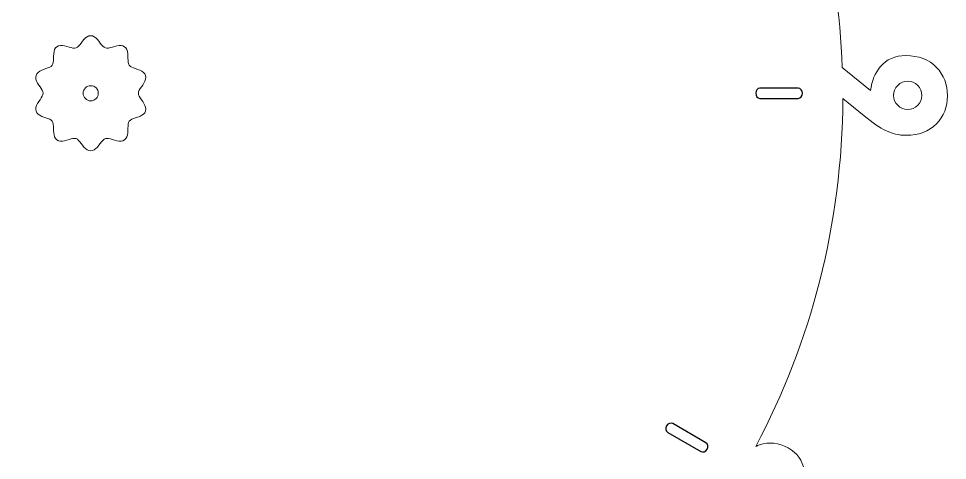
# Model space of a CAD drawing. Header units: centimetres. Extents: x -22.1 to 22, y -22 to 22.
# Drawn here: x -1.86 to 22.05, y -9.45 to 1.92 of the extents above; entities that cross this region are included whole.
import ezdxf

# ---------------------------------------------------------------- set-up
doc = ezdxf.new("R2010")
doc.units = ezdxf.units.CM
doc.header["$MEASUREMENT"] = 0
doc.layers.add('Ebene 1', color=7, linetype='Continuous')

msp = doc.modelspace()

# ---------------------------------------------------------------- linework, layer by layer
at = {"layer": 'Ebene 1', "color": 250, "lineweight": 20}
msp.add_ellipse((0, 0), major_axis=(0, 0.195), ratio=1, dxfattribs=at)
at = {"layer": 'Ebene 1', "lineweight": 20}
for points, knots in [([(0.50211, 22.00748), (0.3078, 22.00748), (0.11698, 21.98469), (-0.06922, 21.93861), (-0.06922, 21.93861), (-0.06922, 21.93861), (-0.06922, 21.33399), (-0.06922, 21.33399), (-0.06922, 21.33399), (0.08498, 21.3921), (0.21784, 21.42146), (0.33014, 21.42146), (0.33014, 21.42146), (0.50456, 21.42147), (0.64594, 21.38112), (0.75219, 21.30092), (0.75219, 21.30092), (0.86836, 21.21678), (0.92544, 21.09876), (0.92544, 20.94642), (0.92544, 20.94642), (0.92544, 20.7881), (0.8574, 20.61818), (0.71912, 20.43588), (0.71912, 20.43588), (0.71912, 20.43588), (-0.20691, 19.22664), (-0.20691, 19.22664), (-0.20691, 19.22664), (-0.33423, 19.2248), (-0.46119, 19.22166), (-0.58786, 19.21731), (-0.58786, 19.21731), (-0.58786, 19.21731), (-0.58786, 21.9266), (-0.58786, 21.9266), (-0.58786, 21.9266), (-0.58786, 21.9266), (-1.09328, 21.9266), (-1.09328, 21.9266), (-1.09328, 21.9266), (-1.20758, 21.64408), (-1.40331, 21.42039), (-1.68198, 21.25608), (-1.68198, 21.25608), (-1.68198, 21.25608), (-1.68198, 20.60908), (-1.68198, 20.60908), (-1.68198, 20.60908), (-1.6119, 20.62316), (-1.53063, 20.65622), (-1.43846, 20.7083), (-1.43846, 20.7083), (-1.43846, 20.7083), (-1.20963, 20.84721), (-1.20963, 20.84721), (-1.20963, 20.84721), (-1.20963, 20.84721), (-1.20963, 19.18694), (-1.20963, 19.18694), (-1.20963, 19.18694), (-4.0576, 19.0001), (-6.73652, 18.19518), (-9.11406, 16.90491), (-9.11406, 16.90491), (-9.11406, 16.90491), (-10.45164, 19.22004), (-10.45164, 19.22004), (-10.45164, 19.22004), (-10.45164, 19.22004), (-10.8882, 18.96744), (-10.8882, 18.96744), (-10.8882, 18.96744), (-10.84587, 18.66544), (-10.90497, 18.37312), (-11.06415, 18.09162), (-11.06415, 18.09162), (-11.06415, 18.09162), (-10.74003, 17.53209), (-10.74003, 17.53209), (-10.74003, 17.53209), (-10.68627, 17.57918), (-10.6323, 17.64844), (-10.57858, 17.73957), (-10.57858, 17.73957), (-10.57858, 17.73957), (-10.45022, 17.97378), (-10.45022, 17.97378), (-10.45022, 17.97378), (-10.45022, 17.97378), (-9.65646, 16.59795), (-9.65646, 16.59795), (-9.65646, 16.59795), (-12.30356, 15.04851), (-14.54834, 12.88672), (-16.19559, 10.30626), (-16.19559, 10.30626), (-16.19559, 10.30626), (-16.6204, 10.8631), (-16.6204, 10.8631), (-16.6204, 10.8631), (-16.6204, 10.8631), (-17.03712, 10.10512), (-17.03712, 10.10512), (-17.03712, 10.10512), (-17.03712, 10.10512), (-17.36784, 10.75606), (-17.36784, 10.75606), (-17.36784, 10.75606), (-17.49616, 11.00949), (-17.66816, 11.19531), (-17.88231, 11.31288), (-17.88231, 11.31288), (-18.11778, 11.44234), (-18.35919, 11.45862), (-18.60742, 11.36067), (-18.60742, 11.36067), (-18.8555, 11.26246), (-19.05891, 11.0692), (-19.21724, 10.78102), (-19.21724, 10.78102), (-19.31085, 10.61074), (-19.38218, 10.43214), (-19.4316, 10.24672), (-19.4316, 10.24672), (-19.4316, 10.24672), (-18.90243, 9.9557), (-18.90243, 9.9557), (-18.90243, 9.9557), (-18.87904, 10.11898), (-18.83998, 10.2502), (-18.78602, 10.34864), (-18.78602, 10.34864), (-18.70192, 10.50136), (-18.59916, 10.60491), (-18.47762, 10.65952), (-18.47762, 10.65952), (-18.34803, 10.7207), (-18.217, 10.71429), (-18.08344, 10.6409), (-18.08344, 10.6409), (-17.94474, 10.56466), (-17.8288, 10.42262), (-17.73556, 10.21365), (-17.73556, 10.21365), (-17.73556, 10.21365), (-17.09004, 8.74912), (-17.09004, 8.74912), (-17.09004, 8.74912), (-18.37347, 6.25274), (-19.12854, 3.43989), (-19.2067, 0.45836), (-19.2067, 0.45836), (-19.24866, 0.55593), (-19.30258, 0.64626), (-19.36936, 0.72834), (-19.36936, 0.72834), (-19.55103, 0.95217), (-19.78196, 1.06176), (-20.06264, 1.05758), (-20.06264, 1.05758), (-20.21085, 1.05552), (-20.34748, 1.01276), (-20.47274, 0.93069), (-20.47274, 0.93069), (-20.59784, 0.84862), (-20.68894, 0.74092), (-20.7452, 0.60778), (-20.7452, 0.60778), (-20.85432, 0.8127), (-21.03645, 0.91334), (-21.29294, 0.90963), (-21.29294, 0.90963), (-21.55134, 0.90567), (-21.74919, 0.79654), (-21.88413, 0.58011), (-21.88413, 0.58011), (-21.99784, 0.40401), (-22.05198, 0.19092), (-22.04828, -0.05758), (-22.04828, -0.05758), (-22.04494, -0.27792), (-22.0034, -0.48154), (-21.92259, -0.66882), (-21.92259, -0.66882), (-21.92259, -0.66882), (-21.31797, -0.6595), (-21.31797, -0.6595), (-21.31797, -0.6595), (-21.41242, -0.50859), (-21.4608, -0.34964), (-21.4608, -0.18326), (-21.4608, -0.18326), (-21.4608, -0.07102), (-21.4364, 0.02571), (-21.38952, 0.10656), (-21.38952, 0.10656), (-21.33681, 0.19959), (-21.2659, 0.24548), (-21.17786, 0.24669), (-21.17786, 0.24669), (-20.95544, 0.25004), (-20.84193, 0.06852), (-20.83653, -0.29841), (-20.83653, -0.29841), (-20.83653, -0.29841), (-20.39463, -0.2918), (-20.39463, -0.2918), (-20.39463, -0.2918), (-20.40309, -0.25374), (-20.40807, -0.19522), (-20.40908, -0.11712), (-20.40908, -0.11712), (-20.41114, 0.01725), (-20.3814, 0.13118), (-20.3206, 0.22414), (-20.3206, 0.22414), (-20.25387, 0.33147), (-20.16291, 0.38517), (-20.04675, 0.38708), (-20.04675, 0.38708), (-19.94442, 0.3885), (-19.8634, 0.34263), (-19.80201, 0.24939), (-19.80201, 0.24939), (-19.74454, 0.1661), (-19.71375, 0.06084), (-19.71206, -0.06542), (-19.71206, -0.06542), (-19.70998, -0.19563), (-19.75281, -0.39741), (-19.839, -0.67126), (-19.839, -0.67126), (-19.839, -0.67126), (-19.26476, -0.84594), (-19.26476, -0.84594), (-19.26476, -0.84594), (-19.241, -0.79904), (-19.22014, -0.75128), (-19.2013, -0.7019), (-19.2013, -0.7019), (-19.10394, -3.66687), (-18.33872, -6.46214), (-17.04886, -8.94219), (-17.04886, -8.94219), (-17.04886, -8.94219), (-17.3333, -9.11295), (-17.3333, -9.11295), (-17.3333, -9.11295), (-17.3333, -9.11295), (-17.38498, -9.02696), (-17.38498, -9.02696), (-17.38498, -9.02696), (-17.38498, -9.02696), (-17.95654, -9.11295), (-17.95654, -9.11295), (-17.95654, -9.11295), (-17.95654, -9.11295), (-17.79382, -9.38684), (-17.79382, -9.38684), (-17.79382, -9.38684), (-17.79382, -9.38684), (-19.39191, -10.34056), (-19.39191, -10.34056), (-19.39191, -10.34056), (-19.39191, -10.34056), (-19.08102, -10.8592), (-19.08102, -10.8592), (-19.08102, -10.8592), (-19.08102, -10.8592), (-16.84652, -10.88025), (-16.84652, -10.88025), (-16.84652, -10.88025), (-16.84652, -10.88025), (-16.42858, -10.63038), (-16.42858, -10.63038), (-16.42858, -10.63038), (-16.42858, -10.63038), (-17.02389, -9.63158), (-17.02389, -9.63158), (-17.02389, -9.63158), (-17.02389, -9.63158), (-16.76196, -9.47404), (-16.76196, -9.47404), (-16.76196, -9.47404), (-15.09798, -12.44172), (-12.67186, -14.92468), (-9.74907, -16.65748), (-9.74907, -16.65748), (-9.81192, -16.65834), (-9.87453, -16.66368), (-9.93698, -16.67463), (-9.93698, -16.67463), (-10.25446, -16.73046), (-10.49566, -16.91175), (-10.66188, -17.21852), (-10.66188, -17.21852), (-10.79666, -17.46675), (-10.82766, -17.7001), (-10.75326, -17.91818), (-10.75326, -17.91818), (-10.6788, -18.13646), (-10.51308, -18.3159), (-10.2557, -18.45544), (-10.2557, -18.45544), (-10.2557, -18.45544), (-10.53762, -18.7423), (-10.53762, -18.7423), (-10.53762, -18.7423), (-10.53762, -18.7423), (-11.20156, -18.38268), (-11.20156, -18.38268), (-11.20156, -18.38268), (-11.20156, -18.38268), (-11.55363, -18.7597), (-11.55363, -18.7597), (-11.55363, -18.7597), (-11.55363, -18.7597), (-10.33257, -19.42239), (-10.33257, -19.42239), (-10.33257, -19.42239), (-10.33257, -19.42239), (-9.36022, -18.37998), (-9.36022, -18.37998), (-9.36022, -18.37998), (-9.38654, -18.36548), (-9.44025, -18.34092), (-9.52148, -18.30574), (-9.52148, -18.30574), (-9.59052, -18.27764), (-9.64614, -18.24996), (-9.68832, -18.22245), (-9.68832, -18.22245), (-10.06244, -17.98332), (-10.18563, -17.74641), (-10.05873, -17.51199), (-10.05873, -17.51199), (-9.91548, -17.24782), (-9.66494, -17.21228), (-9.30732, -17.40615), (-9.30732, -17.40615), (-9.16989, -17.48082), (-9.05354, -17.57877), (-8.95802, -17.70138), (-8.95802, -17.70138), (-8.95802, -17.70138), (-8.70396, -17.23418), (-8.70396, -17.23418), (-8.70396, -17.23418), (-6.24476, -18.49306), (-3.4795, -19.2384), (-0.54962, -19.331), (-0.54962, -19.331), (-0.58458, -19.35666), (-0.61782, -19.38498), (-0.6501, -19.41578), (-0.6501, -19.41578), (-0.85245, -19.61421), (-0.9531, -19.8788), (-0.9531, -20.20952), (-0.9531, -20.20952), (-0.9531, -20.48404), (-0.85906, -20.70398), (-0.66867, -20.86828), (-0.66867, -20.86828), (-0.51034, -21.0047), (-0.3053, -21.08883), (-0.05478, -21.12111), (-0.05478, -21.12111), (-0.05478, -21.12111), (-0.77577, -22.00748), (-0.77577, -22.00748), (-0.77577, -22.00748), (-0.77577, -22.00748), (0.00476, -22.00748), (0.00476, -22.00748), (0.00476, -22.00748), (0.00476, -22.00748), (0.59224, -21.28648), (0.59224, -21.28648), (0.59224, -21.28648), (0.77452, -21.06195), (0.90105, -20.87696), (0.97317, -20.73086), (0.97317, -20.73086), (1.05526, -20.56238), (1.09616, -20.38668), (1.09616, -20.20413), (1.09616, -20.20413), (1.09616, -19.87964), (0.99693, -19.61876), (0.7985, -19.42239), (0.7985, -19.42239), (0.76479, -19.3891), (0.73071, -19.35852), (0.69393, -19.331), (0.69393, -19.331), (4.02336, -19.22559), (7.14003, -18.277), (9.83672, -16.69056), (9.83672, -16.69056), (9.83672, -16.69056), (10.21234, -19.54144), (10.21234, -19.54144), (10.21234, -19.54144), (10.21234, -19.54144), (11.67826, -18.696), (11.67826, -18.696), (11.67826, -18.696), (11.67826, -18.696), (11.61064, -18.12322), (11.61064, -18.12322), (11.61064, -18.12322), (11.61064, -18.12322), (10.74148, -18.62472), (10.74148, -18.62472), (10.74148, -18.62472), (10.74148, -18.62472), (10.43061, -16.32555), (10.43061, -16.32555), (10.43061, -16.32555), (12.8867, -14.75847), (14.96386, -12.6509), (16.4949, -10.1698), (16.4949, -10.1698), (16.49946, -10.21509), (16.5065, -10.26076), (16.51744, -10.30628), (16.51744, -10.30628), (16.57864, -10.56218), (16.73032, -10.75707), (16.97242, -10.8908), (16.97242, -10.8908), (17.20581, -11.0198), (17.44698, -11.03198), (17.69606, -10.92926), (17.69606, -10.92926), (17.712, -11.11197), (17.81618, -11.25687), (18.01092, -11.3646), (18.01092, -11.3646), (18.23022, -11.48572), (18.45466, -11.50822), (18.68312, -11.43075), (18.68312, -11.43075), (18.91131, -11.35302), (19.08846, -11.20046), (19.2135, -10.97434), (19.2135, -10.97434), (19.33962, -10.7461), (19.37432, -10.51482), (19.31811, -10.28103), (19.31811, -10.28103), (19.26165, -10.04724), (19.12317, -9.87028), (18.90388, -9.74916), (18.90388, -9.74916), (18.72858, -9.65222), (18.55104, -9.63942), (18.36954, -9.71096), (18.36954, -9.71096), (18.31764, -9.4441), (18.17686, -9.2481), (17.9489, -9.12226), (17.9489, -9.12226), (17.70852, -8.98934), (17.46333, -8.96409), (17.21319, -9.04802), (17.21319, -9.04802), (17.17976, -9.0594), (17.14684, -9.07221), (17.11546, -9.08649), (17.11546, -9.08649), (18.53448, -6.41334), (19.34373, -3.36736), (19.35632, -0.13305), (19.35632, -0.13305), (19.35632, -0.13305), (19.90269, -0.57621), (19.90269, -0.57621), (19.90269, -0.57621), (20.12718, -0.75852), (20.31216, -0.88626), (20.4583, -0.95838), (20.4583, -0.95838), (20.62677, -1.04067), (20.80242, -1.08136), (20.98498, -1.08136), (20.98498, -1.08136), (21.30762, -1.08135), (21.56829, -0.98214), (21.76672, -0.7837), (21.76672, -0.7837), (21.95506, -0.59336), (22.04846, -0.35397), (22.04846, -0.06542), (22.04846, -0.06542), (22.04846, 0.22912), (21.95584, 0.47242), (21.76942, 0.66489), (21.76942, 0.66489), (21.57308, 0.86726), (21.3089, 0.96916), (20.97837, 0.96916), (20.97837, 0.96916), (20.70177, 0.96916), (20.48307, 0.87364), (20.32083, 0.68325), (20.32083, 0.68325), (20.18463, 0.52494), (20.10027, 0.32008), (20.06805, 0.06957), (20.06805, 0.06957), (20.06805, 0.06957), (19.3431, 0.6595), (19.3431, 0.6595), (19.3431, 0.6595), (19.24082, 3.46388), (18.54008, 6.1151), (17.36412, 8.48994), (17.36412, 8.48994), (17.47659, 8.43576), (17.60536, 8.40453), (17.75046, 8.39733), (17.75046, 8.39733), (18.07458, 8.38078), (18.42778, 8.48391), (18.81128, 8.70552), (18.81128, 8.70552), (19.16016, 8.90684), (19.40781, 9.1514), (19.55211, 9.43826), (19.55211, 9.43826), (19.70859, 9.74859), (19.70631, 10.04082), (19.54692, 10.31678), (19.54692, 10.31678), (19.38756, 10.59278), (19.13433, 10.74176), (18.78747, 10.76118), (18.78747, 10.76118), (18.46671, 10.77981), (18.13226, 10.68762), (17.78354, 10.48606), (17.78354, 10.48606), (17.39991, 10.26472), (17.13362, 10.00917), (16.98566, 9.72026), (16.98566, 9.72026), (16.93083, 9.61316), (16.89717, 9.50774), (16.88126, 9.40396), (16.88126, 9.40396), (16.72772, 9.67623), (16.56582, 9.94304), (16.3996, 10.20704), (16.3996, 10.20704), (16.3996, 10.20704), (18.73725, 11.55765), (18.73725, 11.55765), (18.73725, 11.55765), (18.73725, 11.55765), (18.48468, 11.9942), (18.48468, 11.9942), (18.48468, 11.9942), (18.18268, 11.9518), (17.89185, 12.01118), (17.61006, 12.17008), (17.61006, 12.17008), (17.61006, 12.17008), (17.05054, 11.846), (17.05054, 11.846), (17.05054, 11.846), (17.0979, 11.79226), (17.16711, 11.73849), (17.25828, 11.68479), (17.25828, 11.68479), (17.25828, 11.68479), (17.4925, 11.55644), (17.4925, 11.55644), (17.4925, 11.55644), (17.4925, 11.55644), (16.05962, 10.7296), (16.05962, 10.7296), (16.05962, 10.7296), (14.68338, 12.76563), (12.92884, 14.52508), (10.89627, 15.9061), (10.89627, 15.9061), (10.89627, 15.9061), (12.29736, 18.33098), (12.29736, 18.33098), (12.29736, 18.33098), (12.29736, 18.33098), (11.85936, 18.5838), (11.85936, 18.5838), (11.85936, 18.5838), (11.61918, 18.39612), (11.3376, 18.301), (11.01411, 18.29788), (11.01411, 18.29788), (11.01411, 18.29788), (10.69002, 17.73837), (10.69002, 17.73837), (10.69002, 17.73837), (10.75779, 17.71539), (10.84462, 17.70363), (10.95066, 17.70256), (10.95066, 17.70256), (10.95066, 17.70256), (11.21774, 17.70798), (11.21774, 17.70798), (11.21774, 17.70798), (11.21774, 17.70798), (10.37522, 16.24737), (10.37522, 16.24737), (10.37522, 16.24737), (10.07378, 16.4382), (9.76665, 16.6209), (9.45429, 16.79516), (9.45429, 16.79516), (9.45429, 16.79516), (10.83012, 19.17765), (10.83012, 19.17765), (10.83012, 19.17765), (10.83012, 19.17765), (10.39359, 19.43048), (10.39359, 19.43048), (10.39359, 19.43048), (10.15338, 19.24278), (9.87164, 19.1462), (9.54837, 19.14333), (9.54837, 19.14333), (9.54837, 19.14333), (9.22426, 18.5838), (9.22426, 18.5838), (9.22426, 18.5838), (9.29184, 18.56085), (9.37888, 18.54882), (9.48471, 18.54802), (9.48471, 18.54802), (9.48471, 18.54802), (9.75195, 18.55317), (9.75195, 18.55317), (9.75195, 18.55317), (9.75195, 18.55317), (8.90676, 17.08892), (8.90676, 17.08892), (8.90676, 17.08892), (6.67617, 18.24042), (4.1922, 18.97136), (1.56045, 19.17249), (1.56045, 19.17249), (1.56045, 19.17249), (1.82504, 19.77026), (1.82504, 19.77026), (1.82504, 19.77026), (1.82504, 19.77026), (0.95852, 19.77026), (0.95852, 19.77026), (0.95852, 19.77026), (0.95852, 19.77026), (1.37128, 20.37489), (1.37128, 20.37489), (1.37128, 20.37489), (1.53172, 20.60949), (1.6121, 20.84862), (1.6121, 21.09315), (1.6121, 21.09315), (1.6121, 21.36195), (1.50938, 21.58162), (1.3039, 21.75218), (1.3039, 21.75218), (1.09844, 21.92248), (0.83094, 22.00744), (0.50211, 22.00748)], [0, 0, 0, 0, 0.00591716, 0.00591716, 0.00591716, 0.00591716, 0.01183432, 0.01183432, 0.01183432, 0.01183432, 0.01775148, 0.01775148, 0.01775148, 0.01775148, 0.02366864, 0.02366864, 0.02366864, 0.02366864, 0.0295858, 0.0295858, 0.0295858, 0.0295858, 0.03550296, 0.03550296, 0.03550296, 0.03550296, 0.04142012, 0.04142012, 0.04142012, 0.04142012, 0.04733728, 0.04733728, 0.04733728, 0.04733728, 0.05325444, 0.05325444, 0.05325444, 0.05325444, 0.0591716, 0.0591716, 0.0591716, 0.0591716, 0.06508876, 0.06508876, 0.06508876, 0.06508876, 0.07100592, 0.07100592, 0.07100592, 0.07100592, 0.07692308, 0.07692308, 0.07692308, 0.07692308, 0.08284024, 0.08284024, 0.08284024, 0.08284024, 0.0887574, 0.0887574, 0.0887574, 0.0887574, 0.09467456, 0.09467456, 0.09467456, 0.09467456, 0.10059172, 0.10059172, 0.10059172, 0.10059172, 0.10650888, 0.10650888, 0.10650888, 0.10650888, 0.11242604, 0.11242604, 0.11242604, 0.11242604, 0.1183432, 0.1183432, 0.1183432, 0.1183432, 0.12426036, 0.12426036, 0.12426036, 0.12426036, 0.13017751, 0.13017751, 0.13017751, 0.13017751, 0.13609467, 0.13609467, 0.13609467, 0.13609467, 0.14201183, 0.14201183, 0.14201183, 0.14201183, 0.14792899, 0.14792899, 0.14792899, 0.14792899, 0.15384615, 0.15384615, 0.15384615, 0.15384615, 0.15976331, 0.15976331, 0.15976331, 0.15976331, 0.16568047, 0.16568047, 0.16568047, 0.16568047, 0.17159763, 0.17159763, 0.17159763, 0.17159763, 0.17751479, 0.17751479, 0.17751479, 0.17751479, 0.18343195, 0.18343195, 0.18343195, 0.18343195, 0.18934911, 0.18934911, 0.18934911, 0.18934911, 0.19526627, 0.19526627, 0.19526627, 0.19526627, 0.20118343, 0.20118343, 0.20118343, 0.20118343, 0.20710059, 0.20710059, 0.20710059, 0.20710059, 0.21301775, 0.21301775, 0.21301775, 0.21301775, 0.21893491, 0.21893491, 0.21893491, 0.21893491, 0.22485207, 0.22485207, 0.22485207, 0.22485207, 0.23076923, 0.23076923, 0.23076923, 0.23076923, 0.23668639, 0.23668639, 0.23668639, 0.23668639, 0.24260355, 0.24260355, 0.24260355, 0.24260355, 0.24852071, 0.24852071, 0.24852071, 0.24852071, 0.25443787, 0.25443787, 0.25443787, 0.25443787, 0.26035503, 0.26035503, 0.26035503, 0.26035503, 0.26627219, 0.26627219, 0.26627219, 0.26627219, 0.27218935, 0.27218935, 0.27218935, 0.27218935, 0.27810651, 0.27810651, 0.27810651, 0.27810651, 0.28402367, 0.28402367, 0.28402367, 0.28402367, 0.28994083, 0.28994083, 0.28994083, 0.28994083, 0.29585799, 0.29585799, 0.29585799, 0.29585799, 0.30177515, 0.30177515, 0.30177515, 0.30177515, 0.30769231, 0.30769231, 0.30769231, 0.30769231, 0.31360947, 0.31360947, 0.31360947, 0.31360947, 0.31952663, 0.31952663, 0.31952663, 0.31952663, 0.32544379, 0.32544379, 0.32544379, 0.32544379, 0.33136095, 0.33136095, 0.33136095, 0.33136095, 0.33727811, 0.33727811, 0.33727811, 0.33727811, 0.34319527, 0.34319527, 0.34319527, 0.34319527, 0.34911243, 0.34911243, 0.34911243, 0.34911243, 0.35502959, 0.35502959, 0.35502959, 0.35502959, 0.36094675, 0.36094675, 0.36094675, 0.36094675, 0.36686391, 0.36686391, 0.36686391, 0.36686391, 0.37278107, 0.37278107, 0.37278107, 0.37278107, 0.37869822, 0.37869822, 0.37869822, 0.37869822, 0.38461538, 0.38461538, 0.38461538, 0.38461538, 0.39053254, 0.39053254, 0.39053254, 0.39053254, 0.3964497, 0.3964497, 0.3964497, 0.3964497, 0.40236686, 0.40236686, 0.40236686, 0.40236686, 0.40828402, 0.40828402, 0.40828402, 0.40828402, 0.41420118, 0.41420118, 0.41420118, 0.41420118, 0.42011834, 0.42011834, 0.42011834, 0.42011834, 0.4260355, 0.4260355, 0.4260355, 0.4260355, 0.43195266, 0.43195266, 0.43195266, 0.43195266, 0.43786982, 0.43786982, 0.43786982, 0.43786982, 0.44378698, 0.44378698, 0.44378698, 0.44378698, 0.44970414, 0.44970414, 0.44970414, 0.44970414, 0.4556213, 0.4556213, 0.4556213, 0.4556213, 0.46153846, 0.46153846, 0.46153846, 0.46153846, 0.46745562, 0.46745562, 0.46745562, 0.46745562, 0.47337278, 0.47337278, 0.47337278, 0.47337278, 0.47928994, 0.47928994, 0.47928994, 0.47928994, 0.4852071, 0.4852071, 0.4852071, 0.4852071, 0.49112426, 0.49112426, 0.49112426, 0.49112426, 0.49704142, 0.49704142, 0.49704142, 0.49704142, 0.50295858, 0.50295858, 0.50295858, 0.50295858, 0.50887574, 0.50887574, 0.50887574, 0.50887574, 0.5147929, 0.5147929, 0.5147929, 0.5147929, 0.52071006, 0.52071006, 0.52071006, 0.52071006, 0.52662722, 0.52662722, 0.52662722, 0.52662722, 0.53254438, 0.53254438, 0.53254438, 0.53254438, 0.53846154, 0.53846154, 0.53846154, 0.53846154, 0.5443787, 0.5443787, 0.5443787, 0.5443787, 0.55029586, 0.55029586, 0.55029586, 0.55029586, 0.55621302, 0.55621302, 0.55621302, 0.55621302, 0.56213018, 0.56213018, 0.56213018, 0.56213018, 0.56804734, 0.56804734, 0.56804734, 0.56804734, 0.5739645, 0.5739645, 0.5739645, 0.5739645, 0.57988166, 0.57988166, 0.57988166, 0.57988166, 0.58579882, 0.58579882, 0.58579882, 0.58579882, 0.59171598, 0.59171598, 0.59171598, 0.59171598, 0.59763314, 0.59763314, 0.59763314, 0.59763314, 0.6035503, 0.6035503, 0.6035503, 0.6035503, 0.60946746, 0.60946746, 0.60946746, 0.60946746, 0.61538462, 0.61538462, 0.61538462, 0.61538462, 0.62130178, 0.62130178, 0.62130178, 0.62130178, 0.62721893, 0.62721893, 0.62721893, 0.62721893, 0.63313609, 0.63313609, 0.63313609, 0.63313609, 0.63905325, 0.63905325, 0.63905325, 0.63905325, 0.64497041, 0.64497041, 0.64497041, 0.64497041, 0.65088757, 0.65088757, 0.65088757, 0.65088757, 0.65680473, 0.65680473, 0.65680473, 0.65680473, 0.66272189, 0.66272189, 0.66272189, 0.66272189, 0.66863905, 0.66863905, 0.66863905, 0.66863905, 0.67455621, 0.67455621, 0.67455621, 0.67455621, 0.68047337, 0.68047337, 0.68047337, 0.68047337, 0.68639053, 0.68639053, 0.68639053, 0.68639053, 0.69230769, 0.69230769, 0.69230769, 0.69230769, 0.69822485, 0.69822485, 0.69822485, 0.69822485, 0.70414201, 0.70414201, 0.70414201, 0.70414201, 0.71005917, 0.71005917, 0.71005917, 0.71005917, 0.71597633, 0.71597633, 0.71597633, 0.71597633, 0.72189349, 0.72189349, 0.72189349, 0.72189349, 0.72781065, 0.72781065, 0.72781065, 0.72781065, 0.73372781, 0.73372781, 0.73372781, 0.73372781, 0.73964497, 0.73964497, 0.73964497, 0.73964497, 0.74556213, 0.74556213, 0.74556213, 0.74556213, 0.75147929, 0.75147929, 0.75147929, 0.75147929, 0.75739645, 0.75739645, 0.75739645, 0.75739645, 0.76331361, 0.76331361, 0.76331361, 0.76331361, 0.76923077, 0.76923077, 0.76923077, 0.76923077, 0.77514793, 0.77514793, 0.77514793, 0.77514793, 0.78106509, 0.78106509, 0.78106509, 0.78106509, 0.78698225, 0.78698225, 0.78698225, 0.78698225, 0.79289941, 0.79289941, 0.79289941, 0.79289941, 0.79881657, 0.79881657, 0.79881657, 0.79881657, 0.80473373, 0.80473373, 0.80473373, 0.80473373, 0.81065089, 0.81065089, 0.81065089, 0.81065089, 0.81656805, 0.81656805, 0.81656805, 0.81656805, 0.82248521, 0.82248521, 0.82248521, 0.82248521, 0.82840237, 0.82840237, 0.82840237, 0.82840237, 0.83431953, 0.83431953, 0.83431953, 0.83431953, 0.84023669, 0.84023669, 0.84023669, 0.84023669, 0.84615385, 0.84615385, 0.84615385, 0.84615385, 0.85207101, 0.85207101, 0.85207101, 0.85207101, 0.85798817, 0.85798817, 0.85798817, 0.85798817, 0.86390533, 0.86390533, 0.86390533, 0.86390533, 0.86982249, 0.86982249, 0.86982249, 0.86982249, 0.87573964, 0.87573964, 0.87573964, 0.87573964, 0.8816568, 0.8816568, 0.8816568, 0.8816568, 0.88757396, 0.88757396, 0.88757396, 0.88757396, 0.89349112, 0.89349112, 0.89349112, 0.89349112, 0.89940828, 0.89940828, 0.89940828, 0.89940828, 0.90532544, 0.90532544, 0.90532544, 0.90532544, 0.9112426, 0.9112426, 0.9112426, 0.9112426, 0.91715976, 0.91715976, 0.91715976, 0.91715976, 0.92307692, 0.92307692, 0.92307692, 0.92307692, 0.92899408, 0.92899408, 0.92899408, 0.92899408, 0.93491124, 0.93491124, 0.93491124, 0.93491124, 0.9408284, 0.9408284, 0.9408284, 0.9408284, 0.94674556, 0.94674556, 0.94674556, 0.94674556, 0.95266272, 0.95266272, 0.95266272, 0.95266272, 0.95857988, 0.95857988, 0.95857988, 0.95857988, 0.96449704, 0.96449704, 0.96449704, 0.96449704, 0.9704142, 0.9704142, 0.9704142, 0.9704142, 0.97633136, 0.97633136, 0.97633136, 0.97633136, 0.98224852, 0.98224852, 0.98224852, 0.98224852, 0.98816568, 0.98816568, 0.98816568, 0.98816568, 0.99408284, 0.99408284, 0.99408284, 0.99408284, 1, 1, 1, 1]), ([(-0.00003, -1.4816), (-0.00003, -1.4816), (0.04628, -1.47435), (0.04628, -1.47435), (0.04628, -1.47435), (0.04628, -1.47435), (0.09135, -1.45428), (0.09135, -1.45428), (0.09135, -1.45428), (0.09135, -1.45428), (0.13434, -1.42244), (0.13434, -1.42244), (0.13434, -1.42244), (0.13434, -1.42244), (0.17445, -1.38237), (0.17445, -1.38237), (0.17445, -1.38237), (0.17445, -1.38237), (0.21164, -1.33728), (0.21164, -1.33728), (0.21164, -1.33728), (0.21164, -1.33728), (0.2462, -1.29099), (0.2462, -1.29099), (0.2462, -1.29099), (0.2462, -1.29099), (0.27885, -1.24818), (0.27885, -1.24818), (0.27885, -1.24818), (0.27885, -1.24818), (0.31086, -1.21119), (0.31086, -1.21119), (0.31086, -1.21119), (0.31086, -1.21119), (0.34372, -1.18372), (0.34372, -1.18372), (0.34372, -1.18372), (0.34372, -1.18372), (0.37866, -1.16637), (0.37866, -1.16637), (0.37866, -1.16637), (0.37866, -1.16637), (0.41754, -1.15976), (0.41754, -1.15976), (0.41754, -1.15976), (0.41754, -1.15976), (0.4603, -1.1626), (0.4603, -1.1626), (0.4603, -1.1626), (0.4603, -1.1626), (0.50766, -1.17378), (0.50766, -1.17378), (0.50766, -1.17378), (0.50766, -1.17378), (0.55953, -1.18928), (0.55953, -1.18928), (0.55953, -1.18928), (0.55953, -1.18928), (0.61455, -1.20621), (0.61455, -1.20621), (0.61455, -1.20621), (0.61455, -1.20621), (0.67118, -1.22092), (0.67118, -1.22092), (0.67118, -1.22092), (0.67118, -1.22092), (0.72738, -1.22982), (0.72738, -1.22982), (0.72738, -1.22982), (0.72738, -1.22982), (0.78072, -1.23024), (0.78072, -1.23024), (0.78072, -1.23024), (0.78072, -1.23024), (0.82908, -1.2203), (0.82908, -1.2203), (0.82908, -1.2203), (0.82908, -1.2203), (0.87062, -1.19859), (0.87062, -1.19859), (0.87062, -1.19859), (0.87062, -1.19859), (0.9039, -1.16574), (0.9039, -1.16574), (0.9039, -1.16574), (0.9039, -1.16574), (0.9285, -1.1227), (0.9285, -1.1227), (0.9285, -1.1227), (0.9285, -1.1227), (0.94485, -1.07187), (0.94485, -1.07187), (0.94485, -1.07187), (0.94485, -1.07187), (0.95374, -1.01565), (0.95374, -1.01565), (0.95374, -1.01565), (0.95374, -1.01565), (0.95703, -0.95714), (0.95703, -0.95714), (0.95703, -0.95714), (0.95703, -0.95714), (0.9581, -0.89988), (0.9581, -0.89988), (0.9581, -0.89988), (0.9581, -0.89988), (0.9591, -0.84554), (0.9591, -0.84554), (0.9591, -0.84554), (0.9591, -0.84554), (0.96344, -0.79738), (0.96344, -0.79738), (0.96344, -0.79738), (0.96344, -0.79738), (0.9738, -0.75542), (0.9738, -0.75542), (0.9738, -0.75542), (0.9738, -0.75542), (0.99174, -0.72092), (0.99174, -0.72092), (0.99174, -0.72092), (0.99174, -0.72092), (1.01906, -0.69298), (1.01906, -0.69298), (1.01906, -0.69298), (1.01906, -0.69298), (1.05561, -0.67006), (1.05561, -0.67006), (1.05561, -0.67006), (1.05561, -0.67006), (1.1007, -0.65102), (1.1007, -0.65102), (1.1007, -0.65102), (1.1007, -0.65102), (1.15176, -0.63324), (1.15176, -0.63324), (1.15176, -0.63324), (1.15176, -0.63324), (1.2061, -0.61466), (1.2061, -0.61466), (1.2061, -0.61466), (1.2061, -0.61466), (1.26068, -0.59334), (1.26068, -0.59334), (1.26068, -0.59334), (1.26068, -0.59334), (1.3113, -0.56752), (1.3113, -0.56752), (1.3113, -0.56752), (1.3113, -0.56752), (1.35453, -0.5363), (1.35453, -0.5363), (1.35453, -0.5363), (1.35453, -0.5363), (1.38783, -0.49972), (1.38783, -0.49972), (1.38783, -0.49972), (1.38783, -0.49972), (1.40868, -0.45776), (1.40868, -0.45776), (1.40868, -0.45776), (1.40868, -0.45776), (1.41656, -0.41166), (1.41656, -0.41166), (1.41656, -0.41166), (1.41656, -0.41166), (1.41117, -0.36246), (1.41117, -0.36246), (1.41117, -0.36246), (1.41117, -0.36246), (1.39443, -0.31161), (1.39443, -0.31161), (1.39443, -0.31161), (1.39443, -0.31161), (1.36862, -0.26096), (1.36862, -0.26096), (1.36862, -0.26096), (1.36862, -0.26096), (1.33719, -0.21176), (1.33719, -0.21176), (1.33719, -0.21176), (1.33719, -0.21176), (1.30389, -0.16466), (1.30389, -0.16466), (1.30389, -0.16466), (1.30389, -0.16466), (1.27288, -0.1202), (1.27288, -0.1202), (1.27288, -0.1202), (1.27288, -0.1202), (1.24806, -0.07866), (1.24806, -0.07866), (1.24806, -0.07866), (1.24806, -0.07866), (1.23177, -0.03876), (1.23177, -0.03876), (1.23177, -0.03876), (1.23177, -0.03876), (1.22616, -0.00008), (1.22616, -0.00008), (1.22616, -0.00008), (1.22616, -0.00008), (1.23177, 0.03874), (1.23177, 0.03874), (1.23177, 0.03874), (1.23177, 0.03874), (1.24806, 0.07864), (1.24806, 0.07864), (1.24806, 0.07864), (1.24806, 0.07864), (1.27288, 0.1202), (1.27288, 0.1202), (1.27288, 0.1202), (1.27288, 0.1202), (1.30389, 0.16464), (1.30389, 0.16464), (1.30389, 0.16464), (1.30389, 0.16464), (1.33719, 0.21174), (1.33719, 0.21174), (1.33719, 0.21174), (1.33719, 0.21174), (1.36862, 0.26096), (1.36862, 0.26096), (1.36862, 0.26096), (1.36862, 0.26096), (1.39443, 0.3116), (1.39443, 0.3116), (1.39443, 0.3116), (1.39443, 0.3116), (1.41117, 0.36224), (1.41117, 0.36224), (1.41117, 0.36224), (1.41117, 0.36224), (1.41656, 0.41145), (1.41656, 0.41145), (1.41656, 0.41145), (1.41656, 0.41145), (1.40868, 0.45774), (1.40868, 0.45774), (1.40868, 0.45774), (1.40868, 0.45774), (1.38783, 0.49971), (1.38783, 0.49971), (1.38783, 0.49971), (1.38783, 0.49971), (1.35453, 0.53628), (1.35453, 0.53628), (1.35453, 0.53628), (1.35453, 0.53628), (1.3113, 0.56751), (1.3113, 0.56751), (1.3113, 0.56751), (1.3113, 0.56751), (1.26068, 0.59332), (1.26068, 0.59332), (1.26068, 0.59332), (1.26068, 0.59332), (1.2061, 0.61466), (1.2061, 0.61466), (1.2061, 0.61466), (1.2061, 0.61466), (1.15176, 0.63322), (1.15176, 0.63322), (1.15176, 0.63322), (1.15176, 0.63322), (1.1007, 0.65079), (1.1007, 0.65079), (1.1007, 0.65079), (1.1007, 0.65079), (1.05561, 0.67005), (1.05561, 0.67005), (1.05561, 0.67005), (1.05561, 0.67005), (1.01906, 0.69254), (1.01906, 0.69254), (1.01906, 0.69254), (1.01906, 0.69254), (0.99174, 0.7209), (0.99174, 0.7209), (0.99174, 0.7209), (0.99174, 0.7209), (0.9738, 0.75519), (0.9738, 0.75519), (0.9738, 0.75519), (0.9738, 0.75519), (0.96344, 0.79695), (0.96344, 0.79695), (0.96344, 0.79695), (0.96344, 0.79695), (0.9591, 0.84554), (0.9591, 0.84554), (0.9591, 0.84554), (0.9591, 0.84554), (0.9581, 0.89949), (0.9581, 0.89949), (0.9581, 0.89949), (0.9581, 0.89949), (0.95703, 0.95712), (0.95703, 0.95712), (0.95703, 0.95712), (0.95703, 0.95712), (0.95374, 1.01565), (0.95374, 1.01565), (0.95374, 1.01565), (0.95374, 1.01565), (0.94485, 1.07163), (0.94485, 1.07163), (0.94485, 1.07163), (0.94485, 1.07163), (0.9285, 1.1227), (0.9285, 1.1227), (0.9285, 1.1227), (0.9285, 1.1227), (0.9039, 1.16572), (0.9039, 1.16572), (0.9039, 1.16572), (0.9039, 1.16572), (0.87062, 1.19836), (0.87062, 1.19836), (0.87062, 1.19836), (0.87062, 1.19836), (0.82908, 1.21986), (0.82908, 1.21986), (0.82908, 1.21986), (0.82908, 1.21986), (0.78072, 1.23022), (0.78072, 1.23022), (0.78072, 1.23022), (0.78072, 1.23022), (0.72738, 1.2298), (0.72738, 1.2298), (0.72738, 1.2298), (0.72738, 1.2298), (0.67118, 1.22092), (0.67118, 1.22092), (0.67118, 1.22092), (0.67118, 1.22092), (0.61455, 1.2062), (0.61455, 1.2062), (0.61455, 1.2062), (0.61455, 1.2062), (0.55953, 1.18926), (0.55953, 1.18926), (0.55953, 1.18926), (0.55953, 1.18926), (0.50766, 1.17376), (0.50766, 1.17376), (0.50766, 1.17376), (0.50766, 1.17376), (0.4603, 1.16259), (0.4603, 1.16259), (0.4603, 1.16259), (0.4603, 1.16259), (0.41754, 1.15974), (0.41754, 1.15974), (0.41754, 1.15974), (0.41754, 1.15974), (0.37866, 1.16636), (0.37866, 1.16636), (0.37866, 1.16636), (0.37866, 1.16636), (0.34372, 1.18329), (0.34372, 1.18329), (0.34372, 1.18329), (0.34372, 1.18329), (0.31086, 1.21118), (0.31086, 1.21118), (0.31086, 1.21118), (0.31086, 1.21118), (0.27885, 1.2478), (0.27885, 1.2478), (0.27885, 1.2478), (0.27885, 1.2478), (0.2462, 1.29098), (0.2462, 1.29098), (0.2462, 1.29098), (0.2462, 1.29098), (0.21164, 1.33728), (0.21164, 1.33728), (0.21164, 1.33728), (0.21164, 1.33728), (0.17445, 1.38214), (0.17445, 1.38214), (0.17445, 1.38214), (0.17445, 1.38214), (0.13434, 1.42242), (0.13434, 1.42242), (0.13434, 1.42242), (0.13434, 1.42242), (0.09135, 1.45428), (0.09135, 1.45428), (0.09135, 1.45428), (0.09135, 1.45428), (0.04628, 1.47434), (0.04628, 1.47434), (0.04628, 1.47434), (0.04628, 1.47434), (-0.00003, 1.48158), (-0.00003, 1.48158), (-0.00003, 1.48158), (-0.00003, 1.48158), (-0.04632, 1.47434), (-0.04632, 1.47434), (-0.04632, 1.47434), (-0.04632, 1.47434), (-0.09156, 1.45428), (-0.09156, 1.45428), (-0.09156, 1.45428), (-0.09156, 1.45428), (-0.1346, 1.42242), (-0.1346, 1.42242), (-0.1346, 1.42242), (-0.1346, 1.42242), (-0.1747, 1.38214), (-0.1747, 1.38214), (-0.1747, 1.38214), (-0.1747, 1.38214), (-0.21189, 1.33728), (-0.21189, 1.33728), (-0.21189, 1.33728), (-0.21189, 1.33728), (-0.2464, 1.29098), (-0.2464, 1.29098), (-0.2464, 1.29098), (-0.2464, 1.29098), (-0.27904, 1.2478), (-0.27904, 1.2478), (-0.27904, 1.2478), (-0.27904, 1.2478), (-0.31112, 1.21118), (-0.31112, 1.21118), (-0.31112, 1.21118), (-0.31112, 1.21118), (-0.34398, 1.18329), (-0.34398, 1.18329), (-0.34398, 1.18329), (-0.34398, 1.18329), (-0.37892, 1.16636), (-0.37892, 1.16636), (-0.37892, 1.16636), (-0.37892, 1.16636), (-0.41775, 1.15974), (-0.41775, 1.15974), (-0.41775, 1.15974), (-0.41775, 1.15974), (-0.46056, 1.16259), (-0.46056, 1.16259), (-0.46056, 1.16259), (-0.46056, 1.16259), (-0.50787, 1.17376), (-0.50787, 1.17376), (-0.50787, 1.17376), (-0.50787, 1.17376), (-0.55978, 1.18926), (-0.55978, 1.18926), (-0.55978, 1.18926), (-0.55978, 1.18926), (-0.61476, 1.2062), (-0.61476, 1.2062), (-0.61476, 1.2062), (-0.61476, 1.2062), (-0.67137, 1.22092), (-0.67137, 1.22092), (-0.67137, 1.22092), (-0.67137, 1.22092), (-0.72764, 1.2298), (-0.72764, 1.2298), (-0.72764, 1.2298), (-0.72764, 1.2298), (-0.78098, 1.23022), (-0.78098, 1.23022), (-0.78098, 1.23022), (-0.78098, 1.23022), (-0.82934, 1.21986), (-0.82934, 1.21986), (-0.82934, 1.21986), (-0.82934, 1.21986), (-0.87087, 1.19836), (-0.87087, 1.19836), (-0.87087, 1.19836), (-0.87087, 1.19836), (-0.90416, 1.16572), (-0.90416, 1.16572), (-0.90416, 1.16572), (-0.90416, 1.16572), (-0.92876, 1.1227), (-0.92876, 1.1227), (-0.92876, 1.1227), (-0.92876, 1.1227), (-0.94506, 1.07163), (-0.94506, 1.07163), (-0.94506, 1.07163), (-0.94506, 1.07163), (-0.95374, 1.01565), (-0.95374, 1.01565), (-0.95374, 1.01565), (-0.95374, 1.01565), (-0.95728, 0.95712), (-0.95728, 0.95712), (-0.95728, 0.95712), (-0.95728, 0.95712), (-0.95808, 0.89949), (-0.95808, 0.89949), (-0.95808, 0.89949), (-0.95808, 0.89949), (-0.95936, 0.84554), (-0.95936, 0.84554), (-0.95936, 0.84554), (-0.95936, 0.84554), (-0.96348, 0.79695), (-0.96348, 0.79695), (-0.96348, 0.79695), (-0.96348, 0.79695), (-0.97378, 0.75519), (-0.97378, 0.75519), (-0.97378, 0.75519), (-0.97378, 0.75519), (-0.992, 0.7209), (-0.992, 0.7209), (-0.992, 0.7209), (-0.992, 0.7209), (-1.01926, 0.69254), (-1.01926, 0.69254), (-1.01926, 0.69254), (-1.01926, 0.69254), (-1.05586, 0.67005), (-1.05586, 0.67005), (-1.05586, 0.67005), (-1.05586, 0.67005), (-1.10074, 0.65079), (-1.10074, 0.65079), (-1.10074, 0.65079), (-1.10074, 0.65079), (-1.15197, 0.63322), (-1.15197, 0.63322), (-1.15197, 0.63322), (-1.15197, 0.63322), (-1.20615, 0.61466), (-1.20615, 0.61466), (-1.20615, 0.61466), (-1.20615, 0.61466), (-1.26093, 0.59332), (-1.26093, 0.59332), (-1.26093, 0.59332), (-1.26093, 0.59332), (-1.31114, 0.56751), (-1.31114, 0.56751), (-1.31114, 0.56751), (-1.31114, 0.56751), (-1.35474, 0.53628), (-1.35474, 0.53628), (-1.35474, 0.53628), (-1.35474, 0.53628), (-1.38802, 0.49971), (-1.38802, 0.49971), (-1.38802, 0.49971), (-1.38802, 0.49971), (-1.40894, 0.45774), (-1.40894, 0.45774), (-1.40894, 0.45774), (-1.40894, 0.45774), (-1.41656, 0.41145), (-1.41656, 0.41145), (-1.41656, 0.41145), (-1.41656, 0.41145), (-1.41142, 0.36224), (-1.41142, 0.36224), (-1.41142, 0.36224), (-1.41142, 0.36224), (-1.39422, 0.3116), (-1.39422, 0.3116), (-1.39422, 0.3116), (-1.39422, 0.3116), (-1.3686, 0.26096), (-1.3686, 0.26096), (-1.3686, 0.26096), (-1.3686, 0.26096), (-1.3374, 0.21174), (-1.3374, 0.21174), (-1.3374, 0.21174), (-1.3374, 0.21174), (-1.3041, 0.16464), (-1.3041, 0.16464), (-1.3041, 0.16464), (-1.3041, 0.16464), (-1.2731, 0.1202), (-1.2731, 0.1202), (-1.2731, 0.1202), (-1.2731, 0.1202), (-1.24832, 0.07864), (-1.24832, 0.07864), (-1.24832, 0.07864), (-1.24832, 0.07864), (-1.23198, 0.03874), (-1.23198, 0.03874), (-1.23198, 0.03874), (-1.23198, 0.03874), (-1.22642, -0.00008), (-1.22642, -0.00008), (-1.22642, -0.00008), (-1.22642, -0.00008), (-1.23198, -0.03876), (-1.23198, -0.03876), (-1.23198, -0.03876), (-1.23198, -0.03876), (-1.24832, -0.07866), (-1.24832, -0.07866), (-1.24832, -0.07866), (-1.24832, -0.07866), (-1.2731, -0.1202), (-1.2731, -0.1202), (-1.2731, -0.1202), (-1.2731, -0.1202), (-1.3041, -0.16466), (-1.3041, -0.16466), (-1.3041, -0.16466), (-1.3041, -0.16466), (-1.3374, -0.21176), (-1.3374, -0.21176), (-1.3374, -0.21176), (-1.3374, -0.21176), (-1.3686, -0.26096), (-1.3686, -0.26096), (-1.3686, -0.26096), (-1.3686, -0.26096), (-1.39422, -0.31161), (-1.39422, -0.31161), (-1.39422, -0.31161), (-1.39422, -0.31161), (-1.41142, -0.36246), (-1.41142, -0.36246), (-1.41142, -0.36246), (-1.41142, -0.36246), (-1.41656, -0.41166), (-1.41656, -0.41166), (-1.41656, -0.41166), (-1.41656, -0.41166), (-1.40894, -0.45776), (-1.40894, -0.45776), (-1.40894, -0.45776), (-1.40894, -0.45776), (-1.38802, -0.49972), (-1.38802, -0.49972), (-1.38802, -0.49972), (-1.38802, -0.49972), (-1.35474, -0.5363), (-1.35474, -0.5363), (-1.35474, -0.5363), (-1.35474, -0.5363), (-1.31114, -0.56752), (-1.31114, -0.56752), (-1.31114, -0.56752), (-1.31114, -0.56752), (-1.26093, -0.59334), (-1.26093, -0.59334), (-1.26093, -0.59334), (-1.26093, -0.59334), (-1.20615, -0.61466), (-1.20615, -0.61466), (-1.20615, -0.61466), (-1.20615, -0.61466), (-1.15197, -0.63324), (-1.15197, -0.63324), (-1.15197, -0.63324), (-1.15197, -0.63324), (-1.10074, -0.65102), (-1.10074, -0.65102), (-1.10074, -0.65102), (-1.10074, -0.65102), (-1.05586, -0.67006), (-1.05586, -0.67006), (-1.05586, -0.67006), (-1.05586, -0.67006), (-1.01926, -0.69298), (-1.01926, -0.69298), (-1.01926, -0.69298), (-1.01926, -0.69298), (-0.992, -0.72092), (-0.992, -0.72092), (-0.992, -0.72092), (-0.992, -0.72092), (-0.97378, -0.75542), (-0.97378, -0.75542), (-0.97378, -0.75542), (-0.97378, -0.75542), (-0.96348, -0.79738), (-0.96348, -0.79738), (-0.96348, -0.79738), (-0.96348, -0.79738), (-0.95936, -0.84554), (-0.95936, -0.84554), (-0.95936, -0.84554), (-0.95936, -0.84554), (-0.95808, -0.89988), (-0.95808, -0.89988), (-0.95808, -0.89988), (-0.95808, -0.89988), (-0.95728, -0.95714), (-0.95728, -0.95714), (-0.95728, -0.95714), (-0.95728, -0.95714), (-0.95374, -1.01565), (-0.95374, -1.01565), (-0.95374, -1.01565), (-0.95374, -1.01565), (-0.94506, -1.07187), (-0.94506, -1.07187), (-0.94506, -1.07187), (-0.94506, -1.07187), (-0.92876, -1.1227), (-0.92876, -1.1227), (-0.92876, -1.1227), (-0.92876, -1.1227), (-0.90416, -1.16574), (-0.90416, -1.16574), (-0.90416, -1.16574), (-0.90416, -1.16574), (-0.87087, -1.19859), (-0.87087, -1.19859), (-0.87087, -1.19859), (-0.87087, -1.19859), (-0.82934, -1.2203), (-0.82934, -1.2203), (-0.82934, -1.2203), (-0.82934, -1.2203), (-0.78098, -1.23024), (-0.78098, -1.23024), (-0.78098, -1.23024), (-0.78098, -1.23024), (-0.72764, -1.22982), (-0.72764, -1.22982), (-0.72764, -1.22982), (-0.72764, -1.22982), (-0.67137, -1.22092), (-0.67137, -1.22092), (-0.67137, -1.22092), (-0.67137, -1.22092), (-0.61476, -1.20621), (-0.61476, -1.20621), (-0.61476, -1.20621), (-0.61476, -1.20621), (-0.55978, -1.18928), (-0.55978, -1.18928), (-0.55978, -1.18928), (-0.55978, -1.18928), (-0.50787, -1.17378), (-0.50787, -1.17378), (-0.50787, -1.17378), (-0.50787, -1.17378), (-0.46056, -1.1626), (-0.46056, -1.1626), (-0.46056, -1.1626), (-0.46056, -1.1626), (-0.41775, -1.15976), (-0.41775, -1.15976), (-0.41775, -1.15976), (-0.41775, -1.15976), (-0.37892, -1.16637), (-0.37892, -1.16637), (-0.37892, -1.16637), (-0.37892, -1.16637), (-0.34398, -1.18372), (-0.34398, -1.18372), (-0.34398, -1.18372), (-0.34398, -1.18372), (-0.31112, -1.21119), (-0.31112, -1.21119), (-0.31112, -1.21119), (-0.31112, -1.21119), (-0.27904, -1.24818), (-0.27904, -1.24818), (-0.27904, -1.24818), (-0.27904, -1.24818), (-0.2464, -1.29099), (-0.2464, -1.29099), (-0.2464, -1.29099), (-0.2464, -1.29099), (-0.21189, -1.33728), (-0.21189, -1.33728), (-0.21189, -1.33728), (-0.21189, -1.33728), (-0.1747, -1.38237), (-0.1747, -1.38237), (-0.1747, -1.38237), (-0.1747, -1.38237), (-0.1346, -1.42244), (-0.1346, -1.42244), (-0.1346, -1.42244), (-0.1346, -1.42244), (-0.09156, -1.45428), (-0.09156, -1.45428), (-0.09156, -1.45428), (-0.09156, -1.45428), (-0.04632, -1.47435), (-0.04632, -1.47435), (-0.04632, -1.47435), (-0.04632, -1.47435), (-0.00003, -1.4816), (-0.00003, -1.4816)], [0, 0, 0, 0, 0.005, 0.005, 0.005, 0.005, 0.01, 0.01, 0.01, 0.01, 0.015, 0.015, 0.015, 0.015, 0.02, 0.02, 0.02, 0.02, 0.025, 0.025, 0.025, 0.025, 0.03, 0.03, 0.03, 0.03, 0.035, 0.035, 0.035, 0.035, 0.04, 0.04, 0.04, 0.04, 0.045, 0.045, 0.045, 0.045, 0.05, 0.05, 0.05, 0.05, 0.055, 0.055, 0.055, 0.055, 0.06, 0.06, 0.06, 0.06, 0.065, 0.065, 0.065, 0.065, 0.07, 0.07, 0.07, 0.07, 0.075, 0.075, 0.075, 0.075, 0.08, 0.08, 0.08, 0.08, 0.085, 0.085, 0.085, 0.085, 0.09, 0.09, 0.09, 0.09, 0.095, 0.095, 0.095, 0.095, 0.1, 0.1, 0.1, 0.1, 0.105, 0.105, 0.105, 0.105, 0.11, 0.11, 0.11, 0.11, 0.115, 0.115, 0.115, 0.115, 0.12, 0.12, 0.12, 0.12, 0.125, 0.125, 0.125, 0.125, 0.13, 0.13, 0.13, 0.13, 0.135, 0.135, 0.135, 0.135, 0.14, 0.14, 0.14, 0.14, 0.145, 0.145, 0.145, 0.145, 0.15, 0.15, 0.15, 0.15, 0.155, 0.155, 0.155, 0.155, 0.16, 0.16, 0.16, 0.16, 0.165, 0.165, 0.165, 0.165, 0.17, 0.17, 0.17, 0.17, 0.175, 0.175, 0.175, 0.175, 0.18, 0.18, 0.18, 0.18, 0.185, 0.185, 0.185, 0.185, 0.19, 0.19, 0.19, 0.19, 0.195, 0.195, 0.195, 0.195, 0.2, 0.2, 0.2, 0.2, 0.205, 0.205, 0.205, 0.205, 0.21, 0.21, 0.21, 0.21, 0.215, 0.215, 0.215, 0.215, 0.22, 0.22, 0.22, 0.22, 0.225, 0.225, 0.225, 0.225, 0.23, 0.23, 0.23, 0.23, 0.235, 0.235, 0.235, 0.235, 0.24, 0.24, 0.24, 0.24, 0.245, 0.245, 0.245, 0.245, 0.25, 0.25, 0.25, 0.25, 0.255, 0.255, 0.255, 0.255, 0.26, 0.26, 0.26, 0.26, 0.265, 0.265, 0.265, 0.265, 0.27, 0.27, 0.27, 0.27, 0.275, 0.275, 0.275, 0.275, 0.28, 0.28, 0.28, 0.28, 0.285, 0.285, 0.285, 0.285, 0.29, 0.29, 0.29, 0.29, 0.295, 0.295, 0.295, 0.295, 0.3, 0.3, 0.3, 0.3, 0.305, 0.305, 0.305, 0.305, 0.31, 0.31, 0.31, 0.31, 0.315, 0.315, 0.315, 0.315, 0.32, 0.32, 0.32, 0.32, 0.325, 0.325, 0.325, 0.325, 0.33, 0.33, 0.33, 0.33, 0.335, 0.335, 0.335, 0.335, 0.34, 0.34, 0.34, 0.34, 0.345, 0.345, 0.345, 0.345, 0.35, 0.35, 0.35, 0.35, 0.355, 0.355, 0.355, 0.355, 0.36, 0.36, 0.36, 0.36, 0.365, 0.365, 0.365, 0.365, 0.37, 0.37, 0.37, 0.37, 0.375, 0.375, 0.375, 0.375, 0.38, 0.38, 0.38, 0.38, 0.385, 0.385, 0.385, 0.385, 0.39, 0.39, 0.39, 0.39, 0.395, 0.395, 0.395, 0.395, 0.4, 0.4, 0.4, 0.4, 0.405, 0.405, 0.405, 0.405, 0.41, 0.41, 0.41, 0.41, 0.415, 0.415, 0.415, 0.415, 0.42, 0.42, 0.42, 0.42, 0.425, 0.425, 0.425, 0.425, 0.43, 0.43, 0.43, 0.43, 0.435, 0.435, 0.435, 0.435, 0.44, 0.44, 0.44, 0.44, 0.445, 0.445, 0.445, 0.445, 0.45, 0.45, 0.45, 0.45, 0.455, 0.455, 0.455, 0.455, 0.46, 0.46, 0.46, 0.46, 0.465, 0.465, 0.465, 0.465, 0.47, 0.47, 0.47, 0.47, 0.475, 0.475, 0.475, 0.475, 0.48, 0.48, 0.48, 0.48, 0.485, 0.485, 0.485, 0.485, 0.49, 0.49, 0.49, 0.49, 0.495, 0.495, 0.495, 0.495, 0.5, 0.5, 0.5, 0.5, 0.505, 0.505, 0.505, 0.505, 0.51, 0.51, 0.51, 0.51, 0.515, 0.515, 0.515, 0.515, 0.52, 0.52, 0.52, 0.52, 0.525, 0.525, 0.525, 0.525, 0.53, 0.53, 0.53, 0.53, 0.535, 0.535, 0.535, 0.535, 0.54, 0.54, 0.54, 0.54, 0.545, 0.545, 0.545, 0.545, 0.55, 0.55, 0.55, 0.55, 0.555, 0.555, 0.555, 0.555, 0.56, 0.56, 0.56, 0.56, 0.565, 0.565, 0.565, 0.565, 0.57, 0.57, 0.57, 0.57, 0.575, 0.575, 0.575, 0.575, 0.58, 0.58, 0.58, 0.58, 0.585, 0.585, 0.585, 0.585, 0.59, 0.59, 0.59, 0.59, 0.595, 0.595, 0.595, 0.595, 0.6, 0.6, 0.6, 0.6, 0.605, 0.605, 0.605, 0.605, 0.61, 0.61, 0.61, 0.61, 0.615, 0.615, 0.615, 0.615, 0.62, 0.62, 0.62, 0.62, 0.625, 0.625, 0.625, 0.625, 0.63, 0.63, 0.63, 0.63, 0.635, 0.635, 0.635, 0.635, 0.64, 0.64, 0.64, 0.64, 0.645, 0.645, 0.645, 0.645, 0.65, 0.65, 0.65, 0.65, 0.655, 0.655, 0.655, 0.655, 0.66, 0.66, 0.66, 0.66, 0.665, 0.665, 0.665, 0.665, 0.67, 0.67, 0.67, 0.67, 0.675, 0.675, 0.675, 0.675, 0.68, 0.68, 0.68, 0.68, 0.685, 0.685, 0.685, 0.685, 0.69, 0.69, 0.69, 0.69, 0.695, 0.695, 0.695, 0.695, 0.7, 0.7, 0.7, 0.7, 0.705, 0.705, 0.705, 0.705, 0.71, 0.71, 0.71, 0.71, 0.715, 0.715, 0.715, 0.715, 0.72, 0.72, 0.72, 0.72, 0.725, 0.725, 0.725, 0.725, 0.73, 0.73, 0.73, 0.73, 0.735, 0.735, 0.735, 0.735, 0.74, 0.74, 0.74, 0.74, 0.745, 0.745, 0.745, 0.745, 0.75, 0.75, 0.75, 0.75, 0.755, 0.755, 0.755, 0.755, 0.76, 0.76, 0.76, 0.76, 0.765, 0.765, 0.765, 0.765, 0.77, 0.77, 0.77, 0.77, 0.775, 0.775, 0.775, 0.775, 0.78, 0.78, 0.78, 0.78, 0.785, 0.785, 0.785, 0.785, 0.79, 0.79, 0.79, 0.79, 0.795, 0.795, 0.795, 0.795, 0.8, 0.8, 0.8, 0.8, 0.805, 0.805, 0.805, 0.805, 0.81, 0.81, 0.81, 0.81, 0.815, 0.815, 0.815, 0.815, 0.82, 0.82, 0.82, 0.82, 0.825, 0.825, 0.825, 0.825, 0.83, 0.83, 0.83, 0.83, 0.835, 0.835, 0.835, 0.835, 0.84, 0.84, 0.84, 0.84, 0.845, 0.845, 0.845, 0.845, 0.85, 0.85, 0.85, 0.85, 0.855, 0.855, 0.855, 0.855, 0.86, 0.86, 0.86, 0.86, 0.865, 0.865, 0.865, 0.865, 0.87, 0.87, 0.87, 0.87, 0.875, 0.875, 0.875, 0.875, 0.88, 0.88, 0.88, 0.88, 0.885, 0.885, 0.885, 0.885, 0.89, 0.89, 0.89, 0.89, 0.895, 0.895, 0.895, 0.895, 0.9, 0.9, 0.9, 0.9, 0.905, 0.905, 0.905, 0.905, 0.91, 0.91, 0.91, 0.91, 0.915, 0.915, 0.915, 0.915, 0.92, 0.92, 0.92, 0.92, 0.925, 0.925, 0.925, 0.925, 0.93, 0.93, 0.93, 0.93, 0.935, 0.935, 0.935, 0.935, 0.94, 0.94, 0.94, 0.94, 0.945, 0.945, 0.945, 0.945, 0.95, 0.95, 0.95, 0.95, 0.955, 0.955, 0.955, 0.955, 0.96, 0.96, 0.96, 0.96, 0.965, 0.965, 0.965, 0.965, 0.97, 0.97, 0.97, 0.97, 0.975, 0.975, 0.975, 0.975, 0.98, 0.98, 0.98, 0.98, 0.985, 0.985, 0.985, 0.985, 0.99, 0.99, 0.99, 0.99, 0.995, 0.995, 0.995, 0.995, 1, 1, 1, 1]), ([(21.02718, 0.31014), (21.12555, 0.31014), (21.21046, 0.27399), (21.28264, 0.20187), (21.28264, 0.20187), (21.35478, 0.12969), (21.39096, 0.04476), (21.39096, -0.05367), (21.39096, -0.05367), (21.39096, -0.15182), (21.35476, -0.2368), (21.28264, -0.30894), (21.28264, -0.30894), (21.21046, -0.38106), (21.12554, -0.41746), (21.02716, -0.41746), (21.02716, -0.41746), (20.92894, -0.41746), (20.84274, -0.38106), (20.77062, -0.30894), (20.77062, -0.30894), (20.6985, -0.2368), (20.66336, -0.15183), (20.66336, -0.05367), (20.66336, -0.05367), (20.66336, 0.04478), (20.6985, 0.12969), (20.77062, 0.20187), (20.77062, 0.20187), (20.84274, 0.27399), (20.92894, 0.31014), (21.02718, 0.31014)], [0, 0, 0, 0, 0.125, 0.125, 0.125, 0.125, 0.25, 0.25, 0.25, 0.25, 0.375, 0.375, 0.375, 0.375, 0.5, 0.5, 0.5, 0.5, 0.625, 0.625, 0.625, 0.625, 0.75, 0.75, 0.75, 0.75, 0.875, 0.875, 0.875, 0.875, 1, 1, 1, 1])]:
    msp.add_open_spline(points, degree=3, knots=knots, dxfattribs=at)
at = {"layer": 'Ebene 1', "lineweight": 25}
for points in [[(17.22369, 0.13032), (17.22369, 0.13032), (18.20679, 0.13032), (18.20679, 0.13032), (18.20679, 0.13032), (18.26712, 0.13032), (18.31568, 0.07226), (18.31568, -0.00008), (18.31568, -0.00008), (18.31568, -0.07226), (18.2671, -0.1303), (18.20678, -0.1303), (18.20678, -0.1303), (18.20678, -0.1303), (17.22369, -0.1303), (17.22369, -0.1303), (17.22369, -0.1303), (17.16333, -0.1303), (17.11473, -0.07226), (17.11473, -0.00008), (17.11473, -0.00008), (17.11473, 0.07227), (17.16332, 0.1303), (17.22369, 0.13032)], [(14.98112, -8.49897), (14.98112, -8.49897), (15.83253, -8.99055), (15.83253, -8.99055), (15.83253, -8.99055), (15.88484, -9.02073), (15.89782, -9.09534), (15.86169, -9.1578), (15.86169, -9.1578), (15.82569, -9.22041), (15.7546, -9.24626), (15.70228, -9.21627), (15.70228, -9.21627), (15.70228, -9.21627), (14.85093, -8.72472), (14.85093, -8.72472), (14.85093, -8.72472), (14.79884, -8.69457), (14.78574, -8.61993), (14.82176, -8.55732), (14.82176, -8.55732), (14.85789, -8.49486), (14.929, -8.46882), (14.98112, -8.49897)]]:
    msp.add_open_spline(points, degree=3, knots=[0, 0, 0, 0, 0.16666667, 0.16666667, 0.16666667, 0.16666667, 0.33333333, 0.33333333, 0.33333333, 0.33333333, 0.5, 0.5, 0.5, 0.5, 0.66666667, 0.66666667, 0.66666667, 0.66666667, 0.83333333, 0.83333333, 0.83333333, 0.83333333, 1, 1, 1, 1], dxfattribs=at)

doc.saveas('drawing.dxf')
